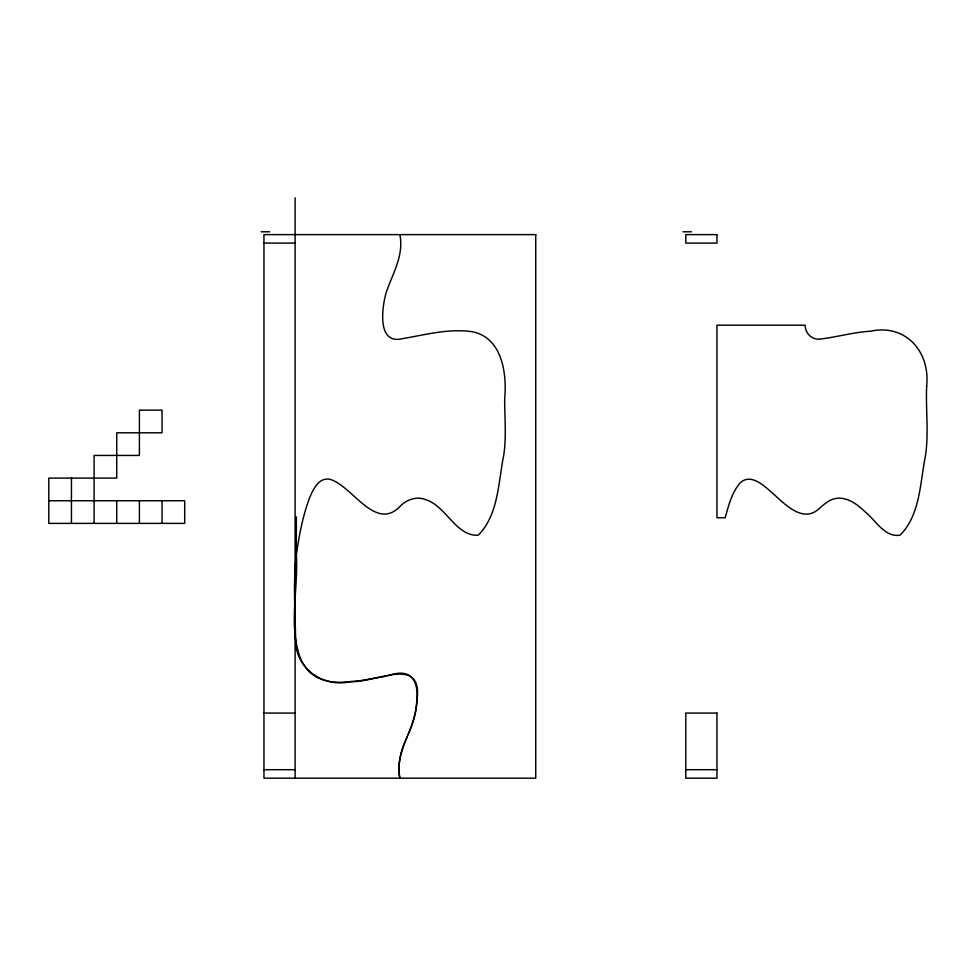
<?xml version="1.0" encoding="UTF-8"?>
<svg xmlns="http://www.w3.org/2000/svg" width="976" height="976" viewBox="0 0 976 976"><rect width="100%" height="100%" fill="white"/><g stroke="black" fill="none" stroke-linecap="round" stroke-linejoin="round"><path stroke-width="1.46" d="M296.289 554.38L296.362 516.902M296.289 554.466C298.693 589.345 287.786 626.043 300.889 659.508A46.677 46.677 0 0 0 304.561 665.705C312.845 679.345 329.546 683.432 344.455 681.992A200.239 200.239 0 0 0 350.97 681.59C376.687 683.029 424.755 653.493 416.618 702.842C415.898 729.133 394.084 751.203 399.855 778.189C397.403 763.94 400.929 749.544 407.224 736.746M408.053 734.83C417.594 714.371 429.257 660.557 387.509 675.892M385.703 676.27L360.534 680.614A203.435 203.435 0 0 1 350.97 681.59C324.166 688.068 295.521 669.243 295.643 640.293C295.191 612.599 293.081 584.697 296.057 557.064C298.839 536.983 302.426 516.816 309.624 497.797C313.137 489.293 319.225 476.459 330.547 479.484C352.812 486.451 376.077 532.75 400.758 505.629C407.358 499.358 417.179 495.954 425.939 499.761C446.154 506.08 456.17 536.69 478.228 535.19C498.516 514.877 498.248 482.388 503.653 455.67C506.593 436.858 504.592 417.887 504.677 398.989C506.971 373.869 502.457 338.367 473.031 331.864C449.558 328.119 426.085 334.646 403.064 338.55C380.152 344.528 381.531 316.858 383.958 302.548A83.045 83.045 0 0 1 386.301 292.214C392.681 273.585 404.125 255.126 399.855 234.618M261.129 231.788L269.62 231.788M682.968 231.788L691.459 231.788M263.959 243.109L295.106 243.109M48.8 500.737L184.696 500.737L184.696 523.392L48.8 523.392L48.8 478.094L116.742 478.094L116.742 432.795L162.04 432.795L162.04 410.14L139.397 410.14L139.397 455.438L94.099 455.438L94.099 523.392M263.959 713.078L295.106 713.078M263.959 769.698L295.106 769.698M685.799 769.698L716.945 769.698M295.106 197.811L295.106 778.189M162.04 500.737L162.04 523.392M139.397 500.737L139.397 523.392M116.742 500.737L116.742 523.392M71.443 478.094L71.443 523.392M926.651 386.106C925.638 409.298 928.896 432.575 925.492 455.67C920.075 482.388 920.356 514.877 900.067 535.19C884.781 537.666 875.814 520.415 865.37 512.083C857.611 504.616 847.656 496.796 836.188 498.382C828.831 499.541 823.476 504.897 818.083 509.521C802.333 523.014 784.179 503.567 772.797 493.331C764.452 486.255 751.52 473.018 740.467 482.547C731.793 492.294 728.645 505.47 725.192 517.731L716.945 517.731L716.945 325.215L805.127 325.215C805.224 333.743 812.593 340.77 821.365 338.892C837.847 336.903 853.939 332.121 870.58 331.206C905.557 323.605 930.372 351.567 926.651 386.106M535.751 234.618L263.959 234.618L263.959 778.189L535.751 778.189L535.751 234.618M716.945 234.618L685.799 234.618L685.799 243.109L716.945 243.109L716.945 234.618M716.945 713.078L685.799 713.078L685.799 778.189L716.945 778.189L716.945 713.078"/></g></svg>
